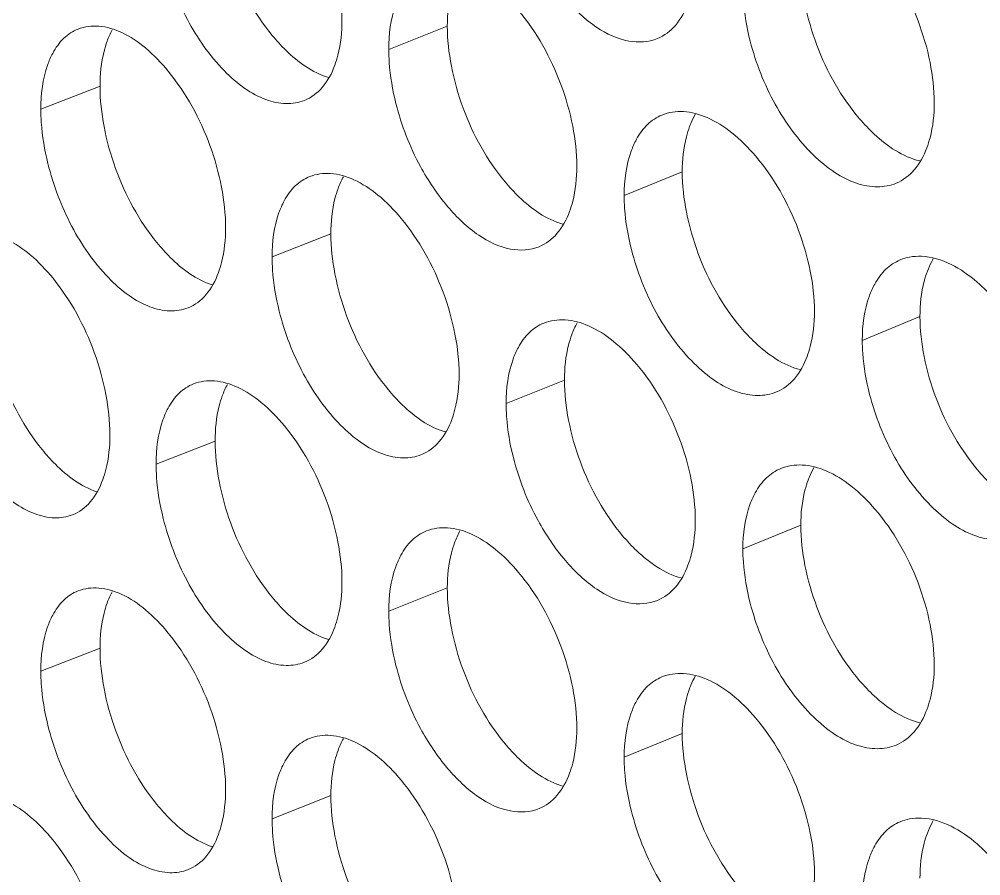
# Model space of a CAD drawing. Header units: millimetres. Extents: x 1177 to 4147, y 93 to 2194.
# Drawn here: x 2535.62 to 2549.1, y 931.65 to 943.65 of the extents above; entities that cross this region are included whole.
import ezdxf

# ---------------------------------------------------------------- set-up
doc = ezdxf.new("R2010")
doc.units = ezdxf.units.MM
doc.header["$LTSCALE"] = 0.1
doc.layers.get('0').update_dxf_attribs({"lineweight": 13})
doc.layers.add('标注', color=251, linetype='Continuous', lineweight=9)

# ---------------------------------------------------------------- blocks, each defined once
blk = doc.blocks.new('02')
at = {"layer": '标注'}
for p, q in [((4400.018, 939.207), (4398.846, 938.739)), ((4393.067, 938.001), (4391.882, 937.541)), ((4404.721, 936.289), (4403.558, 935.816)), ((4397.688, 935.05), (4396.511, 934.585)), ((4409.479, 933.393), (4408.324, 932.914)), ((4402.363, 932.12), (4401.195, 931.65)), ((4395.371, 930.898), (4394.189, 930.435)), ((4407.093, 929.213), (4405.934, 928.737)), ((4400.018, 927.957), (4398.846, 927.489)), ((4393.067, 926.751), (4391.882, 926.291)), ((4393.067, 926.751), (4391.882, 926.291)), ((4404.721, 925.039), (4403.558, 924.566)), ((4397.688, 923.8), (4396.511, 923.335)), ((4397.688, 923.8), (4396.511, 923.335))]:
    blk.add_line(p, q, dxfattribs=at)
for points, knots in [([(4397.91, 939.327), (4397.91, 939.597), (4397.846, 940.157), (4397.54, 941.243), (4397.119, 942.014), (4396.757, 942.451)], [0, 0, 0, 0, 0.239493, 0.496564, 1, 1, 1, 1]), ([(4395.371, 942.148), (4395.371, 941.878), (4395.434, 941.317), (4395.736, 940.231), (4396.155, 939.459), (4396.515, 939.021)], [0, 0, 0, 0, 0.239706, 0.496917, 1, 1, 1, 1]), ([(4401.34, 941.816), (4401.396, 941.597), (4401.535, 941.165), (4401.862, 940.46), (4402.332, 939.765), (4402.943, 939.178), (4403.596, 938.862), (4404.046, 938.885), (4404.224, 938.957)], [0, 0, 0, 0, 0.152387, 0.304947, 0.522872, 0.714293, 0.870269, 1, 1, 1, 1]), ([(4401.34, 941.816), (4401.396, 941.597), (4401.535, 941.165), (4401.862, 940.46), (4402.332, 939.765), (4402.943, 939.178), (4403.596, 938.862), (4404.046, 938.885), (4404.224, 938.957)], [0, 0, 0, 0, 0.152387, 0.304947, 0.522872, 0.714293, 0.870269, 1, 1, 1, 1]), ([(4409.765, 937.673), (4409.765, 937.943), (4409.699, 938.503), (4409.384, 939.587), (4408.949, 940.353), (4408.578, 940.784)], [0, 0, 0, 0, 0.239132, 0.495807, 1, 1, 1, 1]), ([(4409.765, 937.673), (4409.765, 937.943), (4409.699, 938.503), (4409.384, 939.587), (4408.949, 940.353), (4408.578, 940.784)], [0, 0, 0, 0, 0.239132, 0.495807, 1, 1, 1, 1]), ([(4394.332, 940.6), (4394.441, 940.164), (4394.754, 939.341), (4395.363, 938.465), (4395.936, 937.957), (4396.36, 937.723), (4396.776, 937.631), (4397.043, 937.673), (4397.158, 937.718)], [0, 0, 0, 0, 0.305591, 0.59108, 0.715148, 0.822737, 0.915872, 1, 1, 1, 1]), ([(4407.093, 940.463), (4407.093, 940.193), (4407.158, 939.634), (4407.471, 938.549), (4407.902, 937.782), (4408.271, 937.35)], [0, 0, 0, 0, 0.239345, 0.496163, 1, 1, 1, 1]), ([(4407.093, 940.463), (4407.093, 940.193), (4407.158, 939.634), (4407.471, 938.549), (4407.902, 937.782), (4408.271, 937.35)], [0, 0, 0, 0, 0.239345, 0.496163, 1, 1, 1, 1]), ([(4400.163, 940.111), (4400.139, 940.045), (4400.049, 939.752), (4400.018, 939.443), (4400.018, 939.207)], [0, 0, 0, 0, 0.229432, 1, 1, 1, 1]), ([(4405.934, 939.987), (4405.934, 939.9), (4405.948, 939.536), (4406.012, 939.173), (4406.081, 938.904)], [0, 0, 0, 0, 0.237945, 1, 1, 1, 1]), ([(4405.934, 939.987), (4405.934, 939.9), (4405.948, 939.536), (4406.012, 939.173), (4406.081, 938.904)], [0, 0, 0, 0, 0.237945, 1, 1, 1, 1]), ([(4399.089, 939.863), (4399.048, 939.787), (4398.894, 939.433), (4398.846, 939.039), (4398.846, 938.739)], [0, 0, 0, 0, 0.222471, 1, 1, 1, 1]), ([(4404.224, 938.957), (4404.362, 939.013), (4404.626, 939.216), (4404.776, 939.505), (4404.835, 939.664)], [0, 0, 0, 0, 0.465952, 1, 1, 1, 1]), ([(4404.224, 938.957), (4404.362, 939.013), (4404.626, 939.216), (4404.776, 939.505), (4404.835, 939.664)], [0, 0, 0, 0, 0.465952, 1, 1, 1, 1]), ([(4402.611, 936.399), (4402.611, 936.668), (4402.546, 937.229), (4402.236, 938.314), (4401.81, 939.083), (4401.444, 939.518)], [0, 0, 0, 0, 0.239348, 0.496261, 1, 1, 1, 1]), ([(4394.434, 938.301), (4394.296, 938.47), (4394.014, 938.767), (4393.542, 939.088), (4393.068, 939.234), (4392.759, 939.199), (4392.629, 939.148)], [0, 0, 0, 0, 0.310056, 0.577106, 0.802202, 1, 1, 1, 1]), ([(4397.766, 938.424), (4397.79, 938.49), (4397.88, 938.783), (4397.91, 939.091), (4397.91, 939.327)], [0, 0, 0, 0, 0.229368, 1, 1, 1, 1]), ([(4400.018, 939.207), (4400.018, 938.937), (4400.082, 938.377), (4400.389, 937.291), (4400.812, 936.521), (4401.176, 936.086)], [0, 0, 0, 0, 0.239561, 0.496616, 1, 1, 1, 1]), ([(4392.629, 939.148), (4392.524, 939.107), (4392.318, 938.971), (4392.179, 938.772), (4392.12, 938.661)], [0, 0, 0, 0, 0.474911, 1, 1, 1, 1]), ([(4396.515, 939.021), (4396.6, 938.917), (4396.916, 938.568), (4397.317, 938.274), (4397.64, 938.175)], [0, 0, 0, 0, 0.285157, 1, 1, 1, 1]), ([(4393.209, 938.904), (4393.186, 938.838), (4393.098, 938.545), (4393.067, 938.236), (4393.067, 938.001)], [0, 0, 0, 0, 0.228996, 1, 1, 1, 1]), ([(4406.081, 938.904), (4406.194, 938.466), (4406.519, 937.642), (4407.152, 936.77), (4407.745, 936.271), (4408.183, 936.045), (4408.613, 935.963), (4408.886, 936.012), (4409.004, 936.061)], [0, 0, 0, 0, 0.303115, 0.587343, 0.711479, 0.819744, 0.914178, 1, 1, 1, 1]), ([(4406.081, 938.904), (4406.194, 938.466), (4406.519, 937.642), (4407.152, 936.77), (4407.745, 936.271), (4408.183, 936.045), (4408.613, 935.963), (4408.886, 936.012), (4409.004, 936.061)], [0, 0, 0, 0, 0.303115, 0.587343, 0.711479, 0.819744, 0.914178, 1, 1, 1, 1]), ([(4392.12, 938.661), (4392.08, 938.586), (4391.929, 938.231), (4391.882, 937.84), (4391.882, 937.541)], [0, 0, 0, 0, 0.221845, 1, 1, 1, 1]), ([(4398.846, 938.739), (4398.846, 938.653), (4398.86, 938.288), (4398.923, 937.925), (4398.991, 937.655)], [0, 0, 0, 0, 0.237866, 1, 1, 1, 1]), ([(4395.581, 935.174), (4395.581, 935.444), (4395.517, 936.004), (4395.213, 937.091), (4394.794, 937.863), (4394.434, 938.301)], [0, 0, 0, 0, 0.239566, 0.496716, 1, 1, 1, 1]), ([(4397.158, 937.718), (4397.295, 937.773), (4397.559, 937.975), (4397.707, 938.264), (4397.766, 938.424)], [0, 0, 0, 0, 0.463981, 1, 1, 1, 1]), ([(4393.067, 938.001), (4393.067, 937.731), (4393.13, 937.17), (4393.431, 936.083), (4393.846, 935.31), (4394.205, 934.871)], [0, 0, 0, 0, 0.239778, 0.497068, 1, 1, 1, 1]), ([(4409.616, 936.769), (4409.641, 936.835), (4409.733, 937.128), (4409.765, 937.437), (4409.765, 937.673)], [0, 0, 0, 0, 0.2301, 1, 1, 1, 1]), ([(4409.616, 936.769), (4409.641, 936.835), (4409.733, 937.128), (4409.765, 937.437), (4409.765, 937.673)], [0, 0, 0, 0, 0.2301, 1, 1, 1, 1]), ([(4391.882, 937.541), (4391.882, 937.454), (4391.896, 937.089), (4391.957, 936.726), (4392.024, 936.456)], [0, 0, 0, 0, 0.237788, 1, 1, 1, 1]), ([(4398.991, 937.655), (4399.046, 937.436), (4399.183, 937.005), (4399.508, 936.299), (4399.975, 935.604), (4400.581, 935.016), (4401.229, 934.697), (4401.678, 934.717), (4401.855, 934.789)], [0, 0, 0, 0, 0.152652, 0.305439, 0.523584, 0.715027, 0.870754, 1, 1, 1, 1]), ([(4406.187, 936.606), (4406.042, 936.775), (4405.748, 937.071), (4405.257, 937.388), (4404.765, 937.524), (4404.448, 937.481), (4404.314, 937.426)], [0, 0, 0, 0, 0.307488, 0.573733, 0.799889, 1, 1, 1, 1]), ([(4404.314, 937.426), (4404.209, 937.383), (4404.005, 937.247), (4403.864, 937.05), (4403.804, 936.941)], [0, 0, 0, 0, 0.477633, 1, 1, 1, 1]), ([(4404.982, 937.44), (4404.948, 937.382), (4404.909, 937.3), (4404.876, 937.216), (4404.868, 937.194)], [0, 0, 0, 0, 0.741798, 1, 1, 1, 1]), ([(4408.271, 937.35), (4408.363, 937.243), (4408.701, 936.886), (4409.133, 936.591), (4409.476, 936.506)], [0, 0, 0, 0, 0.285343, 1, 1, 1, 1]), ([(4408.271, 937.35), (4408.363, 937.243), (4408.701, 936.886), (4409.133, 936.591), (4409.476, 936.506)], [0, 0, 0, 0, 0.285343, 1, 1, 1, 1]), ([(4404.868, 937.194), (4404.843, 937.128), (4404.753, 936.834), (4404.721, 936.525), (4404.721, 936.289)], [0, 0, 0, 0, 0.229724, 1, 1, 1, 1]), ([(4403.804, 936.941), (4403.763, 936.865), (4403.607, 936.51), (4403.558, 936.116), (4403.558, 935.816)], [0, 0, 0, 0, 0.222904, 1, 1, 1, 1]), ([(4409.004, 936.061), (4409.142, 936.118), (4409.405, 936.321), (4409.557, 936.61), (4409.616, 936.769)], [0, 0, 0, 0, 0.467218, 1, 1, 1, 1]), ([(4409.004, 936.061), (4409.142, 936.118), (4409.405, 936.321), (4409.557, 936.61), (4409.616, 936.769)], [0, 0, 0, 0, 0.467218, 1, 1, 1, 1]), ([(4407.367, 933.493), (4407.367, 933.762), (4407.301, 934.322), (4406.988, 935.407), (4406.555, 936.174), (4406.187, 936.606)], [0, 0, 0, 0, 0.239204, 0.495958, 1, 1, 1, 1]), ([(4392.024, 936.456), (4392.132, 936.02), (4392.442, 935.198), (4393.047, 934.32), (4393.616, 933.81), (4394.037, 933.575), (4394.45, 933.481), (4394.715, 933.521), (4394.83, 933.566)], [0, 0, 0, 0, 0.306092, 0.591839, 0.715894, 0.823347, 0.916219, 1, 1, 1, 1]), ([(4402.465, 935.495), (4402.49, 935.561), (4402.58, 935.854), (4402.611, 936.163), (4402.611, 936.399)], [0, 0, 0, 0, 0.22966, 1, 1, 1, 1]), ([(4397.262, 936.193), (4397.156, 936.151), (4396.951, 936.015), (4396.812, 935.817), (4396.752, 935.707)], [0, 0, 0, 0, 0.476042, 1, 1, 1, 1]), ([(4399.094, 935.357), (4398.953, 935.526), (4398.666, 935.822), (4398.186, 936.142), (4397.705, 936.284), (4397.394, 936.245), (4397.262, 936.193)], [0, 0, 0, 0, 0.309013, 0.575734, 0.801259, 1, 1, 1, 1]), ([(4404.721, 936.289), (4404.721, 936.019), (4404.786, 935.459), (4405.096, 934.374), (4405.525, 933.606), (4405.893, 933.173)], [0, 0, 0, 0, 0.239417, 0.496314, 1, 1, 1, 1]), ([(4397.831, 935.953), (4397.807, 935.887), (4397.718, 935.594), (4397.688, 935.285), (4397.688, 935.05)], [0, 0, 0, 0, 0.229286, 1, 1, 1, 1]), ([(4401.176, 936.086), (4401.264, 935.981), (4401.588, 935.628), (4402.002, 935.334), (4402.333, 935.24)], [0, 0, 0, 0, 0.285256, 1, 1, 1, 1]), ([(4403.558, 935.816), (4403.558, 935.729), (4403.572, 935.364), (4403.635, 935.002), (4403.704, 934.732)], [0, 0, 0, 0, 0.237919, 1, 1, 1, 1]), ([(4396.752, 935.707), (4396.712, 935.631), (4396.559, 935.277), (4396.511, 934.884), (4396.511, 934.585)], [0, 0, 0, 0, 0.222259, 1, 1, 1, 1]), ([(4400.254, 932.235), (4400.254, 932.505), (4400.189, 933.065), (4399.882, 934.151), (4399.457, 934.921), (4399.094, 935.357)], [0, 0, 0, 0, 0.239421, 0.496413, 1, 1, 1, 1]), ([(4401.855, 934.789), (4401.992, 934.844), (4402.256, 935.047), (4402.406, 935.336), (4402.465, 935.495)], [0, 0, 0, 0, 0.465305, 1, 1, 1, 1]), ([(4395.437, 934.272), (4395.461, 934.337), (4395.55, 934.63), (4395.581, 934.939), (4395.581, 935.174)], [0, 0, 0, 0, 0.229222, 1, 1, 1, 1]), ([(4392.126, 934.157), (4391.988, 934.326), (4391.708, 934.622), (4391.24, 934.945), (4390.769, 935.092), (4390.463, 935.058), (4390.334, 935.009)], [0, 0, 0, 0, 0.310585, 0.577804, 0.802682, 1, 1, 1, 1]), ([(4397.688, 935.05), (4397.688, 934.78), (4397.751, 934.219), (4398.056, 933.133), (4398.477, 932.362), (4398.838, 931.926)], [0, 0, 0, 0, 0.239633, 0.496767, 1, 1, 1, 1]), ([(4394.205, 934.871), (4394.289, 934.768), (4394.6, 934.421), (4394.995, 934.127), (4395.314, 934.026)], [0, 0, 0, 0, 0.285095, 1, 1, 1, 1]), ([(4396.511, 934.585), (4396.511, 934.498), (4396.525, 934.133), (4396.587, 933.77), (4396.654, 933.5)], [0, 0, 0, 0, 0.23784, 1, 1, 1, 1]), ([(4403.704, 934.732), (4403.816, 934.294), (4404.139, 933.47), (4404.767, 932.598), (4405.356, 932.097), (4405.791, 931.87), (4406.218, 931.785), (4406.49, 931.833), (4406.608, 931.881)], [0, 0, 0, 0, 0.303606, 0.588083, 0.712204, 0.820335, 0.914512, 1, 1, 1, 1]), ([(4410.983, 933.717), (4410.871, 933.847), (4410.472, 934.258), (4409.918, 934.582), (4409.51, 934.598)], [0, 0, 0, 0, 0.295598, 1, 1, 1, 1]), ([(4409.084, 934.526), (4408.978, 934.482), (4408.775, 934.346), (4408.634, 934.15), (4408.574, 934.041)], [0, 0, 0, 0, 0.478627, 1, 1, 1, 1]), ([(4409.746, 934.552), (4409.735, 934.533), (4409.69, 934.451), (4409.652, 934.365), (4409.627, 934.298)], [0, 0, 0, 0, 0.242093, 1, 1, 1, 1]), ([(4394.83, 933.566), (4394.967, 933.62), (4395.231, 933.822), (4395.379, 934.112), (4395.437, 934.272)], [0, 0, 0, 0, 0.463304, 1, 1, 1, 1]), ([(4409.627, 934.298), (4409.602, 934.232), (4409.511, 933.939), (4409.479, 933.629), (4409.479, 933.393)], [0, 0, 0, 0, 0.230017, 1, 1, 1, 1]), ([(4393.265, 931.027), (4393.265, 931.297), (4393.201, 931.857), (4392.899, 932.944), (4392.483, 933.717), (4392.126, 934.157)], [0, 0, 0, 0, 0.239639, 0.496867, 1, 1, 1, 1]), ([(4408.574, 934.041), (4408.532, 933.966), (4408.375, 933.61), (4408.324, 933.215), (4408.324, 932.914)], [0, 0, 0, 0, 0.223347, 1, 1, 1, 1]), ([(4390.778, 933.859), (4390.778, 933.589), (4390.841, 933.029), (4391.139, 931.942), (4391.552, 931.168), (4391.908, 930.727)], [0, 0, 0, 0, 0.239851, 0.497219, 1, 1, 1, 1]), ([(4396.654, 933.5), (4396.764, 933.063), (4397.079, 932.24), (4397.694, 931.365), (4398.271, 930.858), (4398.697, 930.626), (4399.116, 930.536), (4399.384, 930.579), (4399.5, 930.626)], [0, 0, 0, 0, 0.305092, 0.590325, 0.714405, 0.822131, 0.915528, 1, 1, 1, 1]), ([(4407.219, 932.589), (4407.244, 932.655), (4407.335, 932.947), (4407.367, 933.257), (4407.367, 933.493)], [0, 0, 0, 0, 0.229953, 1, 1, 1, 1]), ([(4401.95, 933.259), (4401.844, 933.217), (4401.64, 933.081), (4401.499, 932.884), (4401.44, 932.774)], [0, 0, 0, 0, 0.477116, 1, 1, 1, 1]), ([(4403.809, 932.434), (4403.666, 932.603), (4403.374, 932.899), (4402.886, 933.217), (4402.398, 933.355), (4402.083, 933.313), (4401.95, 933.259)], [0, 0, 0, 0, 0.307992, 0.574392, 0.80034, 1, 1, 1, 1]), ([(4409.479, 933.393), (4409.479, 933.123), (4409.544, 932.563), (4409.858, 931.479), (4410.293, 930.713), (4410.664, 930.283)], [0, 0, 0, 0, 0.239274, 0.496012, 1, 1, 1, 1]), ([(4405.893, 933.173), (4405.983, 933.067), (4406.316, 932.711), (4406.742, 932.416), (4407.081, 932.328)], [0, 0, 0, 0, 0.285322, 1, 1, 1, 1]), ([(4402.508, 933.025), (4402.484, 932.959), (4402.394, 932.666), (4402.363, 932.356), (4402.363, 932.12)], [0, 0, 0, 0, 0.229578, 1, 1, 1, 1]), ([(4408.324, 932.914), (4408.324, 932.827), (4408.339, 932.463), (4408.403, 932.101), (4408.472, 931.832)], [0, 0, 0, 0, 0.237972, 1, 1, 1, 1]), ([(4401.44, 932.774), (4401.399, 932.699), (4401.244, 932.344), (4401.195, 931.95), (4401.195, 931.65)], [0, 0, 0, 0, 0.222686, 1, 1, 1, 1]), ([(4406.608, 931.881), (4406.745, 931.938), (4407.009, 932.141), (4407.16, 932.429), (4407.219, 932.589)], [0, 0, 0, 0, 0.46659, 1, 1, 1, 1]), ([(4389.73, 932.317), (4389.837, 931.881), (4390.144, 931.06), (4390.745, 930.181), (4391.31, 929.669), (4391.727, 929.433), (4392.138, 929.336), (4392.402, 929.376), (4392.516, 929.42)], [0, 0, 0, 0, 0.306595, 0.592601, 0.716644, 0.823962, 0.916568, 1, 1, 1, 1]), ([(4404.982, 929.318), (4404.982, 929.588), (4404.917, 930.148), (4404.605, 931.233), (4404.176, 932), (4403.809, 932.434)], [0, 0, 0, 0, 0.239276, 0.49611, 1, 1, 1, 1]), ([(4396.757, 931.201), (4396.618, 931.37), (4396.333, 931.667), (4395.857, 931.987), (4395.38, 932.131), (4395.069, 932.094), (4394.939, 932.043)], [0, 0, 0, 0, 0.309532, 0.576416, 0.801728, 1, 1, 1, 1]), ([(4400.109, 931.332), (4400.133, 931.398), (4400.223, 931.691), (4400.254, 931.999), (4400.254, 932.235)], [0, 0, 0, 0, 0.229514, 1, 1, 1, 1]), ([(4402.363, 932.12), (4402.363, 931.851), (4402.427, 931.29), (4402.736, 930.205), (4403.162, 929.436), (4403.527, 929.002)], [0, 0, 0, 0, 0.239489, 0.496465, 1, 1, 1, 1]), ([(4394.939, 932.043), (4394.833, 932.001), (4394.628, 931.866), (4394.488, 931.667), (4394.429, 931.556)], [0, 0, 0, 0, 0.475484, 1, 1, 1, 1]), ([(4398.838, 931.926), (4398.925, 931.821), (4399.245, 931.471), (4399.652, 931.176), (4399.979, 931.08)], [0, 0, 0, 0, 0.285211, 1, 1, 1, 1]), ([(4395.513, 931.801), (4395.489, 931.735), (4395.401, 931.442), (4395.371, 931.133), (4395.371, 930.898)], [0, 0, 0, 0, 0.229141, 1, 1, 1, 1]), ([(4408.472, 931.832), (4408.585, 931.393), (4408.913, 930.568), (4409.551, 929.698), (4410.148, 929.201), (4410.589, 928.977), (4411.022, 928.896), (4411.296, 928.947), (4411.415, 928.997)], [0, 0, 0, 0, 0.302626, 0.586607, 0.710758, 0.819158, 0.913847, 1, 1, 1, 1]), ([(4394.429, 931.556), (4394.389, 931.481), (4394.237, 931.126), (4394.189, 930.734), (4394.189, 930.435)], [0, 0, 0, 0, 0.22205, 1, 1, 1, 1]), ([(4401.195, 931.65), (4401.195, 931.563), (4401.209, 931.198), (4401.272, 930.836), (4401.34, 930.566)], [0, 0, 0, 0, 0.237892, 1, 1, 1, 1]), ([(4399.5, 930.626), (4399.637, 930.681), (4399.901, 930.883), (4400.05, 931.172), (4400.109, 931.332)], [0, 0, 0, 0, 0.464648, 1, 1, 1, 1]), ([(4397.91, 928.077), (4397.91, 928.347), (4397.846, 928.907), (4397.54, 929.993), (4397.119, 930.764), (4396.757, 931.201)], [0, 0, 0, 0, 0.239493, 0.496564, 1, 1, 1, 1]), ([(4393.122, 930.125), (4393.146, 930.191), (4393.234, 930.483), (4393.265, 930.792), (4393.265, 931.027)], [0, 0, 0, 0, 0.229076, 1, 1, 1, 1]), ([(4395.371, 930.898), (4395.371, 930.628), (4395.434, 930.067), (4395.736, 928.981), (4396.155, 928.209), (4396.515, 927.771)], [0, 0, 0, 0, 0.239706, 0.496917, 1, 1, 1, 1]), ([(4391.908, 930.727), (4391.992, 930.625), (4392.298, 930.28), (4392.687, 929.986), (4393.002, 929.883)], [0, 0, 0, 0, 0.285023, 1, 1, 1, 1]), ([(4401.34, 930.566), (4401.396, 930.347), (4401.535, 929.915), (4401.862, 929.21), (4402.332, 928.515), (4402.943, 927.928), (4403.596, 927.612), (4404.046, 927.635), (4404.224, 927.707)], [0, 0, 0, 0, 0.152387, 0.304947, 0.522872, 0.714293, 0.870269, 1, 1, 1, 1]), ([(4394.189, 930.435), (4394.189, 930.348), (4394.203, 929.983), (4394.265, 929.621), (4394.332, 929.35)], [0, 0, 0, 0, 0.237814, 1, 1, 1, 1]), ([(4406.692, 930.348), (4406.587, 930.305), (4406.383, 930.169), (4406.242, 929.972), (4406.182, 929.863)], [0, 0, 0, 0, 0.478136, 1, 1, 1, 1]), ([(4408.578, 929.534), (4408.433, 929.703), (4408.136, 929.999), (4407.641, 930.314), (4407.146, 930.449), (4406.827, 930.404), (4406.692, 930.348)], [0, 0, 0, 0, 0.30699, 0.573081, 0.799443, 1, 1, 1, 1]), ([(4407.357, 930.368), (4407.323, 930.309), (4407.283, 930.226), (4407.249, 930.14), (4407.24, 930.118)], [0, 0, 0, 0, 0.741765, 1, 1, 1, 1]), ([(4410.664, 930.283), (4410.756, 930.175), (4411.099, 929.816), (4411.537, 929.521), (4411.884, 929.439)], [0, 0, 0, 0, 0.285356, 1, 1, 1, 1]), ([(4392.516, 929.42), (4392.653, 929.473), (4392.917, 929.675), (4393.064, 929.965), (4393.122, 930.125)], [0, 0, 0, 0, 0.462617, 1, 1, 1, 1]), ([(4407.24, 930.118), (4407.216, 930.052), (4407.125, 929.759), (4407.093, 929.449), (4407.093, 929.213)], [0, 0, 0, 0, 0.229871, 1, 1, 1, 1]), ([(4406.182, 929.863), (4406.141, 929.788), (4405.984, 929.433), (4405.934, 929.038), (4405.934, 928.737)], [0, 0, 0, 0, 0.223124, 1, 1, 1, 1]), ([(4409.765, 926.423), (4409.765, 926.693), (4409.699, 927.253), (4409.384, 928.337), (4408.949, 929.103), (4408.578, 929.534)], [0, 0, 0, 0, 0.239132, 0.495807, 1, 1, 1, 1]), ([(4394.332, 929.35), (4394.441, 928.914), (4394.754, 928.091), (4395.363, 927.215), (4395.936, 926.707), (4396.36, 926.473), (4396.776, 926.381), (4397.043, 926.423), (4397.158, 926.468)], [0, 0, 0, 0, 0.305591, 0.59108, 0.715148, 0.822737, 0.915872, 1, 1, 1, 1]), ([(4404.835, 928.414), (4404.86, 928.48), (4404.951, 928.773), (4404.982, 929.082), (4404.982, 929.318)], [0, 0, 0, 0, 0.229806, 1, 1, 1, 1]), ([(4407.093, 929.213), (4407.093, 928.943), (4407.158, 928.384), (4407.471, 927.299), (4407.902, 926.532), (4408.271, 926.1)], [0, 0, 0, 0, 0.239345, 0.496163, 1, 1, 1, 1]), ([(4399.599, 929.098), (4399.493, 929.056), (4399.289, 928.921), (4399.149, 928.722), (4399.089, 928.613)], [0, 0, 0, 0, 0.476586, 1, 1, 1, 1]), ([(4401.444, 928.268), (4401.302, 928.437), (4401.013, 928.733), (4400.53, 929.051), (4400.045, 929.192), (4399.731, 929.151), (4399.599, 929.098)], [0, 0, 0, 0, 0.3085, 0.575059, 0.800797, 1, 1, 1, 1]), ([(4403.527, 929.002), (4403.617, 928.896), (4403.945, 928.542), (4404.365, 928.247), (4404.7, 928.156)], [0, 0, 0, 0, 0.285293, 1, 1, 1, 1]), ([(4400.163, 928.861), (4400.139, 928.795), (4400.049, 928.502), (4400.018, 928.193), (4400.018, 927.957)], [0, 0, 0, 0, 0.229432, 1, 1, 1, 1]), ([(4399.089, 928.613), (4399.048, 928.537), (4398.894, 928.183), (4398.846, 927.789), (4398.846, 927.489)], [0, 0, 0, 0, 0.222471, 1, 1, 1, 1]), ([(4405.934, 928.737), (4405.934, 928.65), (4405.948, 928.286), (4406.012, 927.923), (4406.081, 927.654)], [0, 0, 0, 0, 0.237945, 1, 1, 1, 1]), ([(4402.611, 925.149), (4402.611, 925.418), (4402.546, 925.979), (4402.236, 927.064), (4401.81, 927.833), (4401.444, 928.268)], [0, 0, 0, 0, 0.239348, 0.496261, 1, 1, 1, 1]), ([(4404.224, 927.707), (4404.362, 927.763), (4404.626, 927.966), (4404.776, 928.255), (4404.835, 928.414)], [0, 0, 0, 0, 0.465952, 1, 1, 1, 1]), ([(4397.766, 927.174), (4397.79, 927.24), (4397.88, 927.533), (4397.91, 927.841), (4397.91, 928.077)], [0, 0, 0, 0, 0.229368, 1, 1, 1, 1]), ([(4392.629, 927.898), (4392.524, 927.857), (4392.318, 927.721), (4392.179, 927.522), (4392.12, 927.411)], [0, 0, 0, 0, 0.474911, 1, 1, 1, 1]), ([(4392.629, 927.898), (4392.524, 927.857), (4392.318, 927.721), (4392.179, 927.522), (4392.12, 927.411)], [0, 0, 0, 0, 0.474911, 1, 1, 1, 1]), ([(4394.434, 927.051), (4394.296, 927.22), (4394.014, 927.517), (4393.542, 927.838), (4393.068, 927.984), (4392.759, 927.949), (4392.629, 927.898)], [0, 0, 0, 0, 0.310056, 0.577106, 0.802202, 1, 1, 1, 1]), ([(4394.434, 927.051), (4394.296, 927.22), (4394.014, 927.517), (4393.542, 927.838), (4393.068, 927.984), (4392.759, 927.949), (4392.629, 927.898)], [0, 0, 0, 0, 0.310056, 0.577106, 0.802202, 1, 1, 1, 1]), ([(4400.018, 927.957), (4400.018, 927.687), (4400.082, 927.127), (4400.389, 926.041), (4400.812, 925.271), (4401.176, 924.836)], [0, 0, 0, 0, 0.239561, 0.496616, 1, 1, 1, 1]), ([(4393.209, 927.654), (4393.186, 927.588), (4393.098, 927.295), (4393.067, 926.986), (4393.067, 926.751)], [0, 0, 0, 0, 0.228996, 1, 1, 1, 1]), ([(4393.209, 927.654), (4393.186, 927.588), (4393.098, 927.295), (4393.067, 926.986), (4393.067, 926.751)], [0, 0, 0, 0, 0.228996, 1, 1, 1, 1]), ([(4396.515, 927.771), (4396.6, 927.667), (4396.916, 927.318), (4397.317, 927.024), (4397.64, 926.925)], [0, 0, 0, 0, 0.285157, 1, 1, 1, 1]), ([(4406.081, 927.654), (4406.194, 927.216), (4406.519, 926.392), (4407.152, 925.52), (4407.745, 925.021), (4408.183, 924.795), (4408.613, 924.713), (4408.886, 924.762), (4409.004, 924.811)], [0, 0, 0, 0, 0.303115, 0.587343, 0.711479, 0.819744, 0.914178, 1, 1, 1, 1]), ([(4398.846, 927.489), (4398.846, 927.403), (4398.86, 927.038), (4398.923, 926.675), (4398.991, 926.405)], [0, 0, 0, 0, 0.237866, 1, 1, 1, 1]), ([(4392.12, 927.411), (4392.08, 927.336), (4391.929, 926.981), (4391.882, 926.59), (4391.882, 926.291)], [0, 0, 0, 0, 0.221845, 1, 1, 1, 1]), ([(4392.12, 927.411), (4392.08, 927.336), (4391.929, 926.981), (4391.882, 926.59), (4391.882, 926.291)], [0, 0, 0, 0, 0.221845, 1, 1, 1, 1]), ([(4397.158, 926.468), (4397.295, 926.523), (4397.559, 926.725), (4397.707, 927.014), (4397.766, 927.174)], [0, 0, 0, 0, 0.463981, 1, 1, 1, 1]), ([(4395.581, 923.924), (4395.581, 924.194), (4395.517, 924.754), (4395.213, 925.841), (4394.794, 926.613), (4394.434, 927.051)], [0, 0, 0, 0, 0.239566, 0.496716, 1, 1, 1, 1]), ([(4395.581, 923.924), (4395.581, 924.194), (4395.517, 924.754), (4395.213, 925.841), (4394.794, 926.613), (4394.434, 927.051)], [0, 0, 0, 0, 0.239566, 0.496716, 1, 1, 1, 1]), ([(4393.067, 926.751), (4393.067, 926.481), (4393.13, 925.92), (4393.431, 924.833), (4393.846, 924.06), (4394.205, 923.621)], [0, 0, 0, 0, 0.239778, 0.497068, 1, 1, 1, 1]), ([(4393.067, 926.751), (4393.067, 926.481), (4393.13, 925.92), (4393.431, 924.833), (4393.846, 924.06), (4394.205, 923.621)], [0, 0, 0, 0, 0.239778, 0.497068, 1, 1, 1, 1]), ([(4398.991, 926.405), (4399.046, 926.186), (4399.183, 925.755), (4399.508, 925.049), (4399.975, 924.354), (4400.581, 923.766), (4401.229, 923.447), (4401.678, 923.467), (4401.855, 923.539)], [0, 0, 0, 0, 0.152652, 0.305439, 0.523584, 0.715027, 0.870754, 1, 1, 1, 1]), ([(4409.616, 925.519), (4409.641, 925.585), (4409.733, 925.878), (4409.765, 926.187), (4409.765, 926.423)], [0, 0, 0, 0, 0.2301, 1, 1, 1, 1]), ([(4391.882, 926.291), (4391.882, 926.204), (4391.896, 925.839), (4391.957, 925.476), (4392.024, 925.206)], [0, 0, 0, 0, 0.237788, 1, 1, 1, 1]), ([(4391.882, 926.291), (4391.882, 926.204), (4391.896, 925.839), (4391.957, 925.476), (4392.024, 925.206)], [0, 0, 0, 0, 0.237788, 1, 1, 1, 1]), ([(4404.314, 926.176), (4404.209, 926.133), (4404.005, 925.997), (4403.864, 925.8), (4403.804, 925.691)], [0, 0, 0, 0, 0.477633, 1, 1, 1, 1]), ([(4406.187, 925.356), (4406.042, 925.525), (4405.748, 925.821), (4405.257, 926.138), (4404.765, 926.274), (4404.448, 926.231), (4404.314, 926.176)], [0, 0, 0, 0, 0.307488, 0.573733, 0.799889, 1, 1, 1, 1]), ([(4404.982, 926.19), (4404.948, 926.132), (4404.909, 926.05), (4404.876, 925.966), (4404.868, 925.944)], [0, 0, 0, 0, 0.741798, 1, 1, 1, 1]), ([(4404.868, 925.944), (4404.843, 925.878), (4404.753, 925.584), (4404.721, 925.275), (4404.721, 925.039)], [0, 0, 0, 0, 0.229724, 1, 1, 1, 1]), ([(4408.271, 926.1), (4408.363, 925.993), (4408.701, 925.636), (4409.133, 925.341), (4409.476, 925.256)], [0, 0, 0, 0, 0.285343, 1, 1, 1, 1]), ([(4403.804, 925.691), (4403.763, 925.615), (4403.607, 925.26), (4403.558, 924.866), (4403.558, 924.566)], [0, 0, 0, 0, 0.222904, 1, 1, 1, 1]), ([(4407.367, 922.243), (4407.367, 922.512), (4407.301, 923.072), (4406.988, 924.157), (4406.555, 924.924), (4406.187, 925.356)], [0, 0, 0, 0, 0.239204, 0.495958, 1, 1, 1, 1]), ([(4409.004, 924.811), (4409.142, 924.868), (4409.405, 925.071), (4409.557, 925.36), (4409.616, 925.519)], [0, 0, 0, 0, 0.467218, 1, 1, 1, 1]), ([(4392.024, 925.206), (4392.132, 924.77), (4392.442, 923.948), (4393.047, 923.07), (4393.616, 922.56), (4394.037, 922.325), (4394.45, 922.231), (4394.715, 922.271), (4394.83, 922.316)], [0, 0, 0, 0, 0.306092, 0.591839, 0.715894, 0.823347, 0.916219, 1, 1, 1, 1]), ([(4392.024, 925.206), (4392.132, 924.77), (4392.442, 923.948), (4393.047, 923.07), (4393.616, 922.56), (4394.037, 922.325), (4394.45, 922.231), (4394.715, 922.271), (4394.83, 922.316)], [0, 0, 0, 0, 0.306092, 0.591839, 0.715894, 0.823347, 0.916219, 1, 1, 1, 1]), ([(4402.465, 924.245), (4402.49, 924.311), (4402.58, 924.604), (4402.611, 924.913), (4402.611, 925.149)], [0, 0, 0, 0, 0.22966, 1, 1, 1, 1]), ([(4399.094, 924.107), (4398.953, 924.276), (4398.666, 924.572), (4398.186, 924.892), (4397.705, 925.034), (4397.394, 924.995), (4397.262, 924.943)], [0, 0, 0, 0, 0.309013, 0.575734, 0.801259, 1, 1, 1, 1]), ([(4399.094, 924.107), (4398.953, 924.276), (4398.666, 924.572), (4398.186, 924.892), (4397.705, 925.034), (4397.394, 924.995), (4397.262, 924.943)], [0, 0, 0, 0, 0.309013, 0.575734, 0.801259, 1, 1, 1, 1]), ([(4404.721, 925.039), (4404.721, 924.769), (4404.786, 924.209), (4405.096, 923.124), (4405.525, 922.356), (4405.893, 921.923)], [0, 0, 0, 0, 0.239417, 0.496314, 1, 1, 1, 1]), ([(4397.262, 924.943), (4397.156, 924.901), (4396.951, 924.765), (4396.812, 924.567), (4396.752, 924.457)], [0, 0, 0, 0, 0.476042, 1, 1, 1, 1]), ([(4397.262, 924.943), (4397.156, 924.901), (4396.951, 924.765), (4396.812, 924.567), (4396.752, 924.457)], [0, 0, 0, 0, 0.476042, 1, 1, 1, 1]), ([(4401.176, 924.836), (4401.264, 924.731), (4401.588, 924.378), (4402.002, 924.084), (4402.333, 923.99)], [0, 0, 0, 0, 0.285256, 1, 1, 1, 1]), ([(4397.831, 924.703), (4397.807, 924.637), (4397.718, 924.344), (4397.688, 924.035), (4397.688, 923.8)], [0, 0, 0, 0, 0.229286, 1, 1, 1, 1]), ([(4397.831, 924.703), (4397.807, 924.637), (4397.718, 924.344), (4397.688, 924.035), (4397.688, 923.8)], [0, 0, 0, 0, 0.229286, 1, 1, 1, 1]), ([(4396.752, 924.457), (4396.712, 924.381), (4396.559, 924.027), (4396.511, 923.634), (4396.511, 923.335)], [0, 0, 0, 0, 0.222259, 1, 1, 1, 1]), ([(4396.752, 924.457), (4396.712, 924.381), (4396.559, 924.027), (4396.511, 923.634), (4396.511, 923.335)], [0, 0, 0, 0, 0.222259, 1, 1, 1, 1]), ([(4403.558, 924.566), (4403.558, 924.479), (4403.572, 924.114), (4403.635, 923.752), (4403.704, 923.482)], [0, 0, 0, 0, 0.237919, 1, 1, 1, 1]), ([(4401.855, 923.539), (4401.992, 923.594), (4402.256, 923.797), (4402.406, 924.086), (4402.465, 924.245)], [0, 0, 0, 0, 0.465305, 1, 1, 1, 1]), ([(4400.254, 920.985), (4400.254, 921.255), (4400.189, 921.815), (4399.882, 922.901), (4399.457, 923.671), (4399.094, 924.107)], [0, 0, 0, 0, 0.239421, 0.496413, 1, 1, 1, 1]), ([(4400.254, 920.985), (4400.254, 921.255), (4400.189, 921.815), (4399.882, 922.901), (4399.457, 923.671), (4399.094, 924.107)], [0, 0, 0, 0, 0.239421, 0.496413, 1, 1, 1, 1]), ([(4392.126, 922.907), (4391.988, 923.076), (4391.708, 923.372), (4391.24, 923.695), (4390.769, 923.842), (4390.463, 923.808), (4390.334, 923.759)], [0, 0, 0, 0, 0.310585, 0.577804, 0.802682, 1, 1, 1, 1]), ([(4395.437, 923.022), (4395.461, 923.087), (4395.55, 923.38), (4395.581, 923.689), (4395.581, 923.924)], [0, 0, 0, 0, 0.229222, 1, 1, 1, 1]), ([(4395.437, 923.022), (4395.461, 923.087), (4395.55, 923.38), (4395.581, 923.689), (4395.581, 923.924)], [0, 0, 0, 0, 0.229222, 1, 1, 1, 1]), ([(4397.688, 923.8), (4397.688, 923.53), (4397.751, 922.969), (4398.056, 921.883), (4398.477, 921.112), (4398.838, 920.676)], [0, 0, 0, 0, 0.239633, 0.496767, 1, 1, 1, 1]), ([(4397.688, 923.8), (4397.688, 923.53), (4397.751, 922.969), (4398.056, 921.883), (4398.477, 921.112), (4398.838, 920.676)], [0, 0, 0, 0, 0.239633, 0.496767, 1, 1, 1, 1]), ([(4394.205, 923.621), (4394.289, 923.518), (4394.6, 923.171), (4394.995, 922.877), (4395.314, 922.776)], [0, 0, 0, 0, 0.285095, 1, 1, 1, 1]), ([(4394.205, 923.621), (4394.289, 923.518), (4394.6, 923.171), (4394.995, 922.877), (4395.314, 922.776)], [0, 0, 0, 0, 0.285095, 1, 1, 1, 1]), ([(4403.704, 923.482), (4403.816, 923.044), (4404.139, 922.22), (4404.767, 921.348), (4405.356, 920.847), (4405.791, 920.62), (4406.218, 920.535), (4406.49, 920.583), (4406.608, 920.631)], [0, 0, 0, 0, 0.303606, 0.588083, 0.712204, 0.820335, 0.914512, 1, 1, 1, 1]), ([(4396.511, 923.335), (4396.511, 923.248), (4396.525, 922.883), (4396.587, 922.52), (4396.654, 922.25)], [0, 0, 0, 0, 0.23784, 1, 1, 1, 1]), ([(4396.511, 923.335), (4396.511, 923.248), (4396.525, 922.883), (4396.587, 922.52), (4396.654, 922.25)], [0, 0, 0, 0, 0.23784, 1, 1, 1, 1]), ([(4409.084, 923.276), (4408.978, 923.232), (4408.775, 923.096), (4408.634, 922.9), (4408.574, 922.791)], [0, 0, 0, 0, 0.478627, 1, 1, 1, 1]), ([(4410.983, 922.467), (4410.871, 922.597), (4410.472, 923.008), (4409.918, 923.332), (4409.51, 923.348)], [0, 0, 0, 0, 0.295598, 1, 1, 1, 1]), ([(4409.746, 923.302), (4409.735, 923.283), (4409.69, 923.201), (4409.652, 923.115), (4409.627, 923.048)], [0, 0, 0, 0, 0.242093, 1, 1, 1, 1]), ([(4409.627, 923.048), (4409.602, 922.982), (4409.511, 922.689), (4409.479, 922.379), (4409.479, 922.143)], [0, 0, 0, 0, 0.230017, 1, 1, 1, 1]), ([(4393.265, 919.777), (4393.265, 920.047), (4393.201, 920.607), (4392.899, 921.694), (4392.483, 922.467), (4392.126, 922.907)], [0, 0, 0, 0, 0.239639, 0.496867, 1, 1, 1, 1]), ([(4394.83, 922.316), (4394.967, 922.37), (4395.231, 922.572), (4395.379, 922.862), (4395.437, 923.022)], [0, 0, 0, 0, 0.463304, 1, 1, 1, 1]), ([(4394.83, 922.316), (4394.967, 922.37), (4395.231, 922.572), (4395.379, 922.862), (4395.437, 923.022)], [0, 0, 0, 0, 0.463304, 1, 1, 1, 1]), ([(4408.574, 922.791), (4408.532, 922.716), (4408.375, 922.36), (4408.324, 921.965), (4408.324, 921.664)], [0, 0, 0, 0, 0.223347, 1, 1, 1, 1]), ([(4390.778, 922.609), (4390.778, 922.339), (4390.841, 921.779), (4391.139, 920.692), (4391.552, 919.918), (4391.908, 919.477)], [0, 0, 0, 0, 0.239851, 0.497219, 1, 1, 1, 1]), ([(4396.654, 922.25), (4396.764, 921.813), (4397.079, 920.99), (4397.694, 920.115), (4398.271, 919.608), (4398.697, 919.376), (4399.116, 919.286), (4399.384, 919.329), (4399.5, 919.376)], [0, 0, 0, 0, 0.305092, 0.590325, 0.714405, 0.822131, 0.915528, 1, 1, 1, 1]), ([(4396.654, 922.25), (4396.764, 921.813), (4397.079, 920.99), (4397.694, 920.115), (4398.271, 919.608), (4398.697, 919.376), (4399.116, 919.286), (4399.384, 919.329), (4399.5, 919.376)], [0, 0, 0, 0, 0.305092, 0.590325, 0.714405, 0.822131, 0.915528, 1, 1, 1, 1]), ([(4407.219, 921.339), (4407.244, 921.405), (4407.335, 921.697), (4407.367, 922.007), (4407.367, 922.243)], [0, 0, 0, 0, 0.229953, 1, 1, 1, 1])]:
    blk.add_open_spline(points, degree=3, knots=knots, dxfattribs=at)
for points in [[(4393.311, 939.131), (4393.271, 939.058), (4393.238, 938.982), (4393.209, 938.904)], [(4397.938, 936.189), (4397.896, 936.113), (4397.861, 936.034), (4397.831, 935.953)], [(4409.27, 934.581), (4409.206, 934.569), (4409.143, 934.551), (4409.084, 934.526)], [(4409.51, 934.598), (4409.43, 934.601), (4409.349, 934.596), (4409.27, 934.581)], [(4402.62, 933.268), (4402.576, 933.19), (4402.539, 933.108), (4402.508, 933.025)], [(4395.617, 932.032), (4395.577, 931.958), (4395.542, 931.88), (4395.513, 931.801)], [(4400.272, 929.101), (4400.229, 929.024), (4400.193, 928.943), (4400.163, 928.861)], [(4393.311, 927.881), (4393.271, 927.808), (4393.238, 927.732), (4393.209, 927.654)], [(4393.311, 927.881), (4393.271, 927.808), (4393.238, 927.732), (4393.209, 927.654)], [(4397.938, 924.939), (4397.896, 924.863), (4397.861, 924.784), (4397.831, 924.703)], [(4397.938, 924.939), (4397.896, 924.863), (4397.861, 924.784), (4397.831, 924.703)], [(4409.27, 923.331), (4409.206, 923.319), (4409.143, 923.301), (4409.084, 923.276)], [(4409.51, 923.348), (4409.43, 923.351), (4409.349, 923.346), (4409.27, 923.331)]]:
    blk.add_open_spline(points, degree=3, dxfattribs=at)

msp = doc.modelspace()

# ---------------------------------------------------------------- block references
at = {"xscale": 0.7, "yscale": 0.7, "zscale": 0.7}
msp.add_blockref('02', (-538.391, 286.112), dxfattribs=at)

doc.saveas('drawing.dxf')
